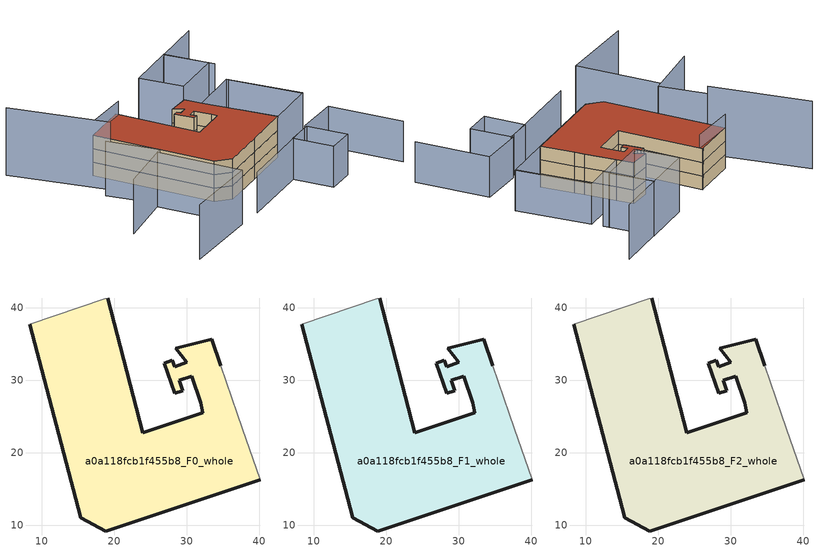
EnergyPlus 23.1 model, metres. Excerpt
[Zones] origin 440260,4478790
a0a118fcb1f455b8_F0_whole
 floor ground (EU_floor_Construction): 33.47,35.62 34.67,32.01 36.96,25.38 37.67,23.36 40.09,16.27 29.2,12.66 18.82,9.23 15.38,11.03 8.39,37.73 18.69,41.19 19.1,41.32 23.93,22.77 32.22,25.51 31.9,26.86 30.68,30.51 28.98,29.96 29.44,28.55 28.31,28.18 26.86,32.36 28,32.77 28.31,31.85 30.02,32.44 28.46,34.39 z0
 wall outside (EU_wall_Construction): 34.67,32.01 33.47,35.62 28.46,34.39 30.02,32.44 28.31,31.85 28,32.77 26.86,32.36 28.31,28.18 29.44,28.55 28.98,29.96 30.68,30.51 31.9,26.86 32.22,25.51 23.93,22.77 19.1,41.32 / 8.39,37.73 15.38,11.03 18.82,9.23 29.2,12.66 40.09,16.27 z0:3
 wall adiabatic (EU_wall_Construction): 40.09,16.27 37.67,23.36 36.96,25.38 34.67,32.01 / 19.1,41.32 18.69,41.19 8.39,37.73 z0:3
a0a118fcb1f455b8_F1_whole
 floor to a0a118fcb1f455b8_F0_whole (EU_floor_Construction): 33.47,35.62 34.67,32.01 36.96,25.38 37.67,23.36 40.09,16.27 29.2,12.66 18.82,9.23 15.38,11.03 8.39,37.73 18.69,41.19 19.1,41.32 23.93,22.77 32.22,25.51 31.9,26.86 30.68,30.51 28.98,29.96 29.44,28.55 28.31,28.18 26.86,32.36 28,32.77 28.31,31.85 30.02,32.44 28.46,34.39 z3
 wall outside (EU_wall_Construction): 34.67,32.01 33.47,35.62 28.46,34.39 30.02,32.44 28.31,31.85 28,32.77 26.86,32.36 28.31,28.18 29.44,28.55 28.98,29.96 30.68,30.51 31.9,26.86 32.22,25.51 23.93,22.77 19.1,41.32 / 8.39,37.73 15.38,11.03 18.82,9.23 29.2,12.66 40.09,16.27 z3:6
 wall adiabatic (EU_wall_Construction): 40.09,16.27 37.67,23.36 36.96,25.38 34.67,32.01 / 19.1,41.32 18.69,41.19 8.39,37.73 z3:6
a0a118fcb1f455b8_F2_whole
 floor to a0a118fcb1f455b8_F1_whole (EU_floor_Construction): 33.47,35.62 34.67,32.01 36.96,25.38 37.67,23.36 40.09,16.27 29.2,12.66 18.82,9.23 15.38,11.03 8.39,37.73 18.69,41.19 19.1,41.32 23.93,22.77 32.22,25.51 31.9,26.86 30.68,30.51 28.98,29.96 29.44,28.55 28.31,28.18 26.86,32.36 28,32.77 28.31,31.85 30.02,32.44 28.46,34.39 z6
 wall outside (EU_wall_Construction): 34.67,32.01 33.47,35.62 28.46,34.39 30.02,32.44 28.31,31.85 28,32.77 26.86,32.36 28.31,28.18 29.44,28.55 28.98,29.96 30.68,30.51 31.9,26.86 32.22,25.51 23.93,22.77 19.1,41.32 / 8.39,37.73 15.38,11.03 18.82,9.23 29.2,12.66 40.09,16.27 z6:9
 wall adiabatic (EU_wall_Construction): 40.09,16.27 37.67,23.36 36.96,25.38 34.67,32.01 / 19.1,41.32 18.69,41.19 8.39,37.73 z6:9
 roof outside (EU_roof_Construction): 40.09,16.27 37.67,23.36 36.96,25.38 34.67,32.01 33.47,35.62 28.46,34.39 30.02,32.44 28.31,31.85 28,32.77 26.86,32.36 28.31,28.18 29.44,28.55 28.98,29.96 30.68,30.51 31.9,26.86 32.22,25.51 23.93,22.77 19.1,41.32 18.69,41.19 8.39,37.73 15.38,11.03 18.82,9.23 29.2,12.66 z9
shading: 5.99,18.02 11.05,-0.47 / 11.05,-0.47 -7.2,-5.47 / 2.96,29.3 7.35,18.58 / 7.35,18.58 -6.98,12.72 / 19.18,40.56 8.38,37.73 / 45.7,38.47 42.14,49.06 / 42.14,49.06 54.06,53.06 / 45.33,39.69 33.39,35.69 / 33.39,35.69 30.25,45.08 / 30.25,45.08 42.19,49.08 / 42.19,49.08 45.33,39.69 z0:12; 17.23,1.07 40.16,8.68 / 40.38,9.14 50.68,12.1 / 50.68,12.1 55.32,-4.02 / 51.88,20.21 46.74,35.64 / 36.86,-1.88 34.22,6.88 / 34.22,6.88 40.49,8.77 / 40.49,8.77 43.13,0.01 / 43.13,0.01 36.86,-1.88 / 46.58,36.09 52,20.29 / 52,20.29 40.09,16.21 / 40.09,16.21 34.67,32.01 / 34.67,32.01 46.58,36.09 z0:9; -3.22,50.82 5.64,30.47 z0:15
[Building]
EU S2 Campaign: North Axis=0; Terrain=City; Solar Distribution=FullExterior
[Site:Location]
Madrid: Latitude=40.5; Longitude=-3.5; Time Zone=1; Elevation=609
[SizingPeriod:WeatherFileDays]
AnnualSizingPeriod: Begin Month=1; Begin Day of Month=1; End Month=12; End Day of Month=31; Day of Week for Start Day=Monday; Use Weather File Daylight Saving Period=No; Use Weather File Rain and Snow Indicators=No
[MATERIAL]
EU_InternalMass_Material: Roughness=MediumRough; Thickness=0.1; Conductivity=1; Density=1800; Specific Heat=900; Thermal Absorptance=0.9; Solar Absorptance=0.7; Visible Absorptance=0.7
[MATERIAL:NOMASS] Roughness=MediumRough; Thermal Absorptance=0.9; Solar Absorptance=0.7; Visible Absorptance=0.7
Name | Thermal Resistance
EU_wall_NoMass | 1.60022
EU_roof_NoMass | 1.57597
EU_floor_NoMass | 0.470652
[CONSTRUCTION]
EU_wall_Construction: EU_wall_NoMass
EU_roof_Construction: EU_roof_NoMass
EU_floor_Construction: EU_floor_NoMass
EU_InternalMass_Construction: EU_InternalMass_Material
[ZONE] Type=1; Multiplier=1; Ceiling Height=autocalculate; Volume=1624.21; Floor Area=autocalculate; Part of Total Floor Area=Yes
a0a118fcb1f455b8_F0_whole; a0a118fcb1f455b8_F1_whole; a0a118fcb1f455b8_F2_whole
[INTERNALMASS] Construction=EU_InternalMass_Construction; Surface Area=541.405
Name | Zone or ZoneList
a0a118fcb1f455b8_F0_whole_EU_InternalMass | a0a118fcb1f455b8_F0_whole
a0a118fcb1f455b8_F1_whole_EU_InternalMass | a0a118fcb1f455b8_F1_whole
a0a118fcb1f455b8_F2_whole_EU_InternalMass | a0a118fcb1f455b8_F2_whole
[OTHEREQUIPMENT] Fuel Type=Electricity; Design Level Calculation Method=Watts/Area; Power per Zone Floor Area=1; Fraction Latent=0; Fraction Radiant=0; Fraction Lost=0; Carbon Dioxide Generation Rate=0; EndUse Subcategory=EU_Step8_InternalGains
Name | Zone or ZoneList or Space or SpaceList | Schedule
EU_Step8_InternalGain_a0a118fcb1f455b8_F0_whole_f000 | a0a118fcb1f455b8_F0_whole | EU_Step8_GainSchedule_a0a118fcb1f455b8_F0_whole_f000
EU_Step8_InternalGain_a0a118fcb1f455b8_F1_whole_f000 | a0a118fcb1f455b8_F1_whole | EU_Step8_GainSchedule_a0a118fcb1f455b8_F1_whole_f000
EU_Step8_InternalGain_a0a118fcb1f455b8_F2_whole_f000 | a0a118fcb1f455b8_F2_whole | EU_Step8_GainSchedule_a0a118fcb1f455b8_F2_whole_f000
[ZONEVENTILATION:DESIGNFLOWRATE] Schedule=EU_AlwaysOn; Design Flow Rate Calculation Method=AirChanges/Hour; Air Changes per Hour=0.480704; Ventilation Type=Natural; Fan Pressure Rise=0; Fan Total Efficiency=1; Constant Term Coefficient=1; Temperature Term Coefficient=0; Velocity Term Coefficient=0; Velocity Squared Term Coefficient=0; Minimum Indoor Temperature=-100; Maximum Indoor Temperature=100; Delta Temperature=-100; Minimum Outdoor Temperature=-100; Maximum Outdoor Temperature=100; Maximum Wind Speed=40
Name | Zone or ZoneList or Space or SpaceList
EU_ConstantAir_a0a118fcb1f455b8_F0_whole | a0a118fcb1f455b8_F0_whole
EU_ConstantAir_a0a118fcb1f455b8_F1_whole | a0a118fcb1f455b8_F1_whole
EU_ConstantAir_a0a118fcb1f455b8_F2_whole | a0a118fcb1f455b8_F2_whole
[HVACTEMPLATE:THERMOSTAT] Constant Heating Setpoint=20; Constant Cooling Setpoint=50
EU_HeatOnly_a0a118fcb1f455b8_F0_whole; EU_HeatOnly_a0a118fcb1f455b8_F1_whole; EU_HeatOnly_a0a118fcb1f455b8_F2_whole
[HVACTEMPLATE:ZONE:IDEALLOADSAIRSYSTEM] System Availability Schedule=EU_AlwaysOn; Maximum Heating Supply Air Temperature=50; Minimum Cooling Supply Air Temperature=13; Maximum Heating Supply Air Humidity Ratio=0.0156; Minimum Cooling Supply Air Humidity Ratio=0.0077; Heating Limit=NoLimit; Cooling Limit=NoLimit; Heating Availability Schedule=EU_AlwaysOn; Cooling Availability Schedule=EU_CoolingOff; Dehumidification Control Type=ConstantSensibleHeatRatio; Cooling Sensible Heat Ratio=0.7; Dehumidification Setpoint=60; Humidification Control Type=None; Humidification Setpoint=30; Outdoor Air Method=None; Outdoor Air Flow Rate per Person=0.00944; Outdoor Air Flow Rate per Zone Floor Area=0; Outdoor Air Flow Rate per Zone=0; Demand Controlled Ventilation Type=None; Outdoor Air Economizer Type=NoEconomizer; Heat Recovery Type=None; Sensible Heat Recovery Effectiveness=0.7; Latent Heat Recovery Effectiveness=0.65
Name | Template Thermostat
a0a118fcb1f455b8_F0_whole | EU_HeatOnly_a0a118fcb1f455b8_F0_whole
a0a118fcb1f455b8_F1_whole | EU_HeatOnly_a0a118fcb1f455b8_F1_whole
a0a118fcb1f455b8_F2_whole | EU_HeatOnly_a0a118fcb1f455b8_F2_whole
[SIZING:ZONE] Zone Cooling Design Supply Air Temperature Input Method=SupplyAirTemperature; Zone Cooling Design Supply Air Temperature=13; Zone Heating Design Supply Air Temperature Input Method=SupplyAirTemperature; Zone Heating Design Supply Air Temperature=50; Zone Cooling Design Supply Air Humidity Ratio=0.008; Zone Heating Design Supply Air Humidity Ratio=0.008; Cooling Design Air Flow Method=DesignDay; Cooling Design Air Flow Rate=0; Cooling Minimum Air Flow per Zone Floor Area=0.000762; Cooling Minimum Air Flow=0; Cooling Minimum Air Flow Fraction=0.2; Heating Design Air Flow Method=DesignDay; Heating Design Air Flow Rate=0; Heating Maximum Air Flow per Zone Floor Area=0.002032; Heating Maximum Air Flow=0.141576; Heating Maximum Air Flow Fraction=0.3; Account for Dedicated Outdoor Air System=No; Dedicated Outdoor Air System Control Strategy=NeutralSupplyAir; Dedicated Outdoor Air Low Setpoint Temperature for Design=autosize; Dedicated Outdoor Air High Setpoint Temperature for Design=autosize; Zone Load Sizing Method=Sensible Load Only No Latent Load; Zone Latent Cooling Design Supply Air Humidity Ratio Input Method=HumidityRatioDifference; Zone Cooling Design Supply Air Humidity Ratio Difference=0.005; Zone Latent Heating Design Supply Air Humidity Ratio Input Method=HumidityRatioDifference; Zone Humidification Design Supply Air Humidity Ratio Difference=0.005
a0a118fcb1f455b8_F0_whole; a0a118fcb1f455b8_F1_whole; a0a118fcb1f455b8_F2_whole
[SCHEDULE:CONSTANT]
Name | Hourly Value
EU_AlwaysOn | 1
EU_CoolingOff | 0
[SCHEDULE:FILE] Column Number=1; Rows to Skip at Top=0; Number of Hours of Data=8760; Column Separator=Comma; Interpolate to Timestep=No; Minutes per Item=60; Adjust Schedule for Daylight Savings=Yes
Name | File
EU_Step8_GainSchedule_a0a118fcb1f455b8_F0_whole_f000 | ../../schedules/a0a118fcb1f455b8/a0a118fcb1f455b8_F0_whole_f000_gain.csv
EU_Step8_GainSchedule_a0a118fcb1f455b8_F1_whole_f000 | ../../schedules/a0a118fcb1f455b8/a0a118fcb1f455b8_F1_whole_f000_gain.csv
EU_Step8_GainSchedule_a0a118fcb1f455b8_F2_whole_f000 | ../../schedules/a0a118fcb1f455b8/a0a118fcb1f455b8_F2_whole_f000_gain.csv
